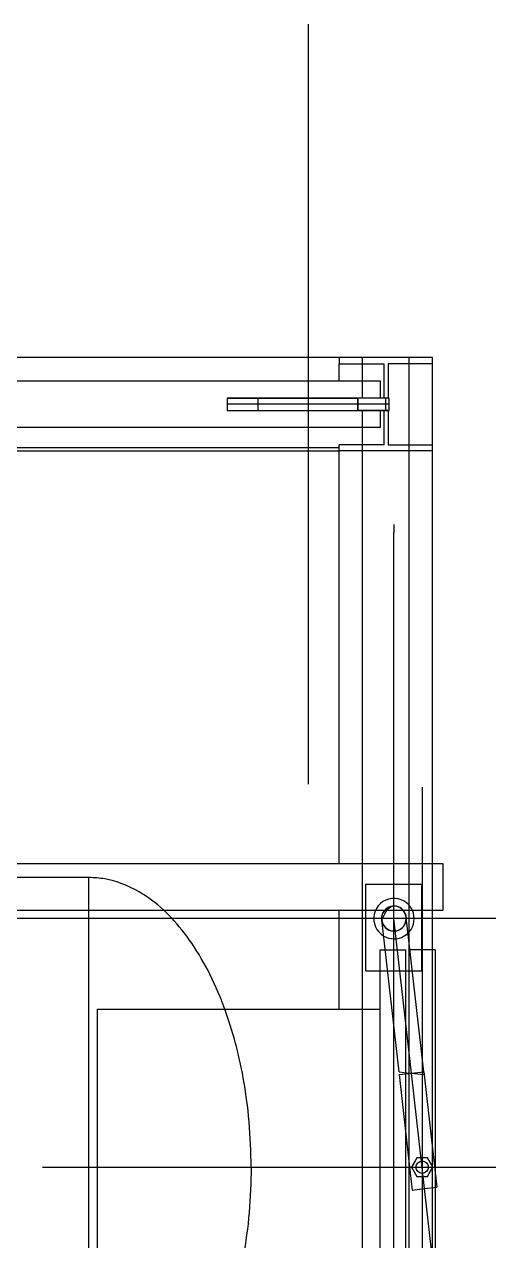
# Model space of a CAD drawing. Header units: inches. Extents: x 295136 to 296247, y 2627183 to 2627409.
# Drawn here: x 295246.147 to 295246.893, y 2627286.114 to 2627288.067 of the extents above; entities that cross this region are included whole.
import ezdxf

# ---------------------------------------------------------------- set-up
doc = ezdxf.new("R2010")
doc.units = ezdxf.units.IN
doc.header["$MEASUREMENT"] = 0
for name, color, linetype in [('EQUIPMENT LAYOUT-EMBED 1_DWG$0$Default', 7, 'Continuous'), ('EQUIPMENT LAYOUT-EMBED 1_DWG$0$DwgTemplate', 7, 'Continuous'), ('Layout', 6, 'Continuous')]:
    doc.layers.add(name, color=color, linetype=linetype)

# ---------------------------------------------------------------- blocks, each defined once
blk = doc.blocks.new('A$C55974CAD')
at = {"layer": 'EQUIPMENT LAYOUT-EMBED 1_DWG$0$Default', "color": 7, "lineweight": 25}
for p, q in [((55.246, 2.0383), (55.5, 2.0383)), ((55.5, 2.0383), (55.754, 2.0383)), ((55.754, 2.0383), (55.754, 1.8338)), ((55.754, 1.8338), (55.754, 1.6125)), ((55.754, 1.6125), (55.754, 1.5843)), ((55.1507, 1.5843), (55.5, 1.5843)), ((55.5, 1.5843), (55.8492, 1.5843)), ((55.8492, 1.5843), (55.8492, 1.543)), ((55.1507, 1.543), (55.5, 1.543)), ((55.5, 1.543), (55.8492, 1.543))]:
    blk.add_line(p, q, dxfattribs=at)
at = {"layer": 'EQUIPMENT LAYOUT-EMBED 1_DWG$0$DwgTemplate', "color": 54, "lineweight": 25}
for p, q in [((56.8, 1.5), (56.8, 6.7)), ((54.3, 1.5), (56.8, 1.5))]:
    blk.add_line(p, q, dxfattribs=at)
at = {"layer": 'EQUIPMENT LAYOUT-EMBED 1_DWG$0$DwgTemplate', "color": 7, "lineweight": 25}
for p, q in [((55.965, 2.052), (55.965, 2.8853)), ((55.9125, 2.052), (55.965, 2.052)), ((55.9125, 2.052), (55.965, 2.052)), ((55.8154, 1.6071), (55.9542, 1.6071)), ((55.8154, 1.6071), (55.8154, 1.5722)), ((55.9542, 1.6071), (55.9542, 1.5171)), ((55.6531, 1.5538), (55.8971, 1.5815)), ((55.8154, 1.5722), (55.8154, 1.533)), ((55.897, 1.5815), (55.8971, 1.5815)), ((55.6486, 1.5538), (55.5048, 1.5375)), ((55.6486, 1.5538), (55.6504, 1.5375)), ((55.6531, 1.5538), (55.6512, 1.5375)), ((55.485, 1.5254), (55.485, 1.5081)), ((55.515, 1.5255), (55.5102, 1.5282)), ((55.515, 1.5082), (55.515, 1.5255)), ((55.6508, 1.5339), (55.6486, 1.5141)), ((55.8492, 1.5171), (55.8492, 1.5375)), ((55.9014, 1.5428), (55.8547, 1.5375)), ((55.485, 1.5081), (55.4898, 1.5054)), ((55.653, 1.5146), (55.6486, 1.5141)), ((55.9125, 1.5171), (55.9542, 1.5171)), ((55.4952, 1.4961), (55.4675, 1.4961))]:
    blk.add_line(p, q, dxfattribs=at)
at = {"layer": 'EQUIPMENT LAYOUT-EMBED 1_DWG$0$DwgTemplate', "color": 1, "lineweight": 25}
for p, q in [((56.7625, 2.5996), (56.7625, 1.5842)), ((56.65, 2.3108), (56.65, 1.65)), ((56.655, 1.65), (56.655, 2.3108)), ((56.6875, 1.5842), (56.6875, 2.2907)), ((55.9125, 2.277), (55.9125, 1.4834)), ((55.9875, 2.277), (55.9875, 1.4834)), ((55.8992, 1.6125), (55.8992, 2.1821)), ((55.5, 2.1268), (55.5, 1.6125)), ((56.715, 1.7), (56.115, 1.7)), ((56.735, 1.7), (56.715, 1.7)), ((57.335, 1.7), (56.735, 1.7)), ((55.754, 1.65), (55.9125, 1.65)), ((55.9875, 1.65), (56.65, 1.65)), ((56.65, 1.5), (56.65, 1.65)), ((56.65, 1.65), (56.66, 1.65)), ((56.66, 1.5785), (56.66, 1.65)), ((56.7625, 1.65), (56.79, 1.65)), ((56.8, 1.65), (56.79, 1.65)), ((56.79, 1.65), (56.79, 1.5785)), ((54.385, 1.6125), (56.715, 1.6125)), ((55.5, 1.6125), (55.5, 1.5375)), ((55.8992, 1.5375), (55.8992, 1.6125)), ((56.735, 1.6125), (56.8, 1.6125)), ((56.715, 1.5842), (56.6875, 1.5842)), ((56.7625, 1.5842), (56.735, 1.5842)), ((56.715, 1.5785), (56.66, 1.5785)), ((56.715, 1.5715), (56.66, 1.5715)), ((56.66, 1.5715), (56.66, 1.5)), ((56.79, 1.5785), (56.735, 1.5785)), ((56.79, 1.5715), (56.735, 1.5715)), ((56.79, 1.5), (56.79, 1.5715)), ((55.2792, 1.5621), (56.5192, 1.5621)), ((55.6508, 1.5339), (55.8992, 1.5621)), ((56.5317, 1.5621), (56.5192, 1.5621)), ((54.3, 1.5375), (56.8, 1.5375)), ((55.4656, 1.5129), (55.6508, 1.5339)), ((55.5, 1.5375), (55.5, 0.9068)), ((55.8992, 0.9421), (55.8992, 1.5375)), ((54.8694, 1.4452), (55.4656, 1.5129)), ((55.9125, 1.5168), (54.89, 1.5168)), ((55.9875, 1.5168), (55.9125, 1.5168)), ((56.11, 1.5168), (55.9875, 1.5168)), ((55.9875, 1.4834), (55.9125, 1.4834))]:
    blk.add_line(p, q, dxfattribs=at)
at = {"layer": 'EQUIPMENT LAYOUT-EMBED 1_DWG$0$DwgTemplate', "color": 5, "lineweight": 25}
for p, q in [((55.074, 2.052), (55.9125, 2.052)), ((55.074, 2.052), (55.9125, 2.052)), ((56.735, 1.83), (56.715, 1.83)), ((56.735, 1.83), (56.715, 1.83)), ((56.715, 1.83), (56.715, 1.78)), ((56.715, 1.83), (56.715, 1.78)), ((56.735, 1.78), (56.735, 1.83)), ((56.735, 1.83), (56.735, 1.78)), ((56.715, 1.78), (56.735, 1.78)), ((56.715, 1.78), (56.735, 1.78)), ((56.715, 1.78), (56.715, 1.62)), ((56.715, 1.78), (56.715, 1.62)), ((56.715, 1.78), (56.735, 1.78)), ((56.735, 1.62), (56.735, 1.78)), ((56.735, 1.78), (56.735, 1.62)), ((56.715, 1.62), (56.715, 1.57)), ((56.715, 1.57), (56.715, 1.62)), ((56.735, 1.62), (56.715, 1.62)), ((56.735, 1.62), (56.715, 1.62)), ((56.715, 1.62), (56.735, 1.62)), ((56.735, 1.57), (56.735, 1.62)), ((56.735, 1.57), (56.735, 1.62)), ((56.715, 1.57), (56.735, 1.57)), ((56.715, 1.57), (56.735, 1.57)), ((55.5048, 1.5375), (55.4633, 1.5328)), ((55.4633, 1.5328), (55.4656, 1.5129)), ((55.5, 1.5341), (55.485, 1.5255)), ((55.485, 1.5255), (55.485, 1.5254)), ((55.5102, 1.5282), (55.5, 1.5341)), ((55.6504, 1.5375), (55.6508, 1.5339)), ((55.6512, 1.5375), (55.6508, 1.5339)), ((55.6508, 1.5339), (55.6531, 1.5141)), ((55.8547, 1.5375), (55.653, 1.5146)), ((55.8154, 1.533), (55.8154, 1.5171)), ((55.4656, 1.5129), (55.4678, 1.493)), ((55.6531, 1.5141), (55.4678, 1.493)), ((55.4898, 1.5054), (55.5, 1.4995)), ((55.5, 1.4995), (55.515, 1.5081)), ((55.515, 1.5081), (55.515, 1.5082)), ((55.8154, 1.5171), (55.9125, 1.5171)), ((55.8492, 1.4961), (55.8492, 1.5171)), ((55.4675, 1.4961), (55.1507, 1.4961)), ((55.8492, 1.4961), (55.4952, 1.4961))]:
    blk.add_line(p, q, dxfattribs=at)
at = {"layer": 'EQUIPMENT LAYOUT-EMBED 1_DWG$0$DwgTemplate', "color": 9, "lineweight": 25}
for p, q in [((56.725, 1.57), (56.725, 1.83)), ((56.715, 1.575), (56.735, 1.575))]:
    blk.add_line(p, q, dxfattribs=at)
at = {"layer": 'EQUIPMENT LAYOUT-EMBED 1_DWG$0$DwgTemplate', "color": 5, "lineweight": 25}
blk.add_circle((55.5, 1.5168), 0.01, dxfattribs=at)
at = {"layer": 'EQUIPMENT LAYOUT-EMBED 1_DWG$0$DwgTemplate', "color": 7, "lineweight": 25}
for radius, start, end in [(0.0325, 294.06, 149.6292), (0.02, 263.5213, 109.4361), (0.0325, 149.6292, 180), (0.02, 109.4361, 180), (0.0325, 180, 223.3282), (0.02, 180, 263.5213), (0.0325, 223.3282, 229.3809)]:
    blk.add_arc((55.8992, 1.5621), radius, start, end, dxfattribs=at)
at = {"layer": 'EQUIPMENT LAYOUT-EMBED 1_DWG$0$DwgTemplate', "color": 5, "lineweight": 25}
blk.add_arc((55.8992, 1.5621), 0.0325, 229.3809, 294.06, dxfattribs=at)
at = {"layer": 'EQUIPMENT LAYOUT-EMBED 1_DWG$0$DwgTemplate', "color": 7, "lineweight": 25}
for major_axis, end_param in [((-0.0199, -0.0023), 7.853982), ((0.0199, 0.0023), 6.283185)]:
    blk.add_ellipse((55.8992, 1.5621), major_axis=major_axis, ratio=0.974537, start_param=4.712389, end_param=end_param, dxfattribs=at)
for points in [[(55.9628, 2.0266), (55.9643, 2.035), (55.965, 2.0435), (55.965, 2.052)], [(55.9422, 1.9715), (55.9526, 1.9894), (55.9595, 2.0079), (55.9628, 2.0266)], [(55.9125, 1.9317), (55.9243, 1.9445), (55.9343, 1.9578), (55.9422, 1.9715)], [(55.6437, 1.8042), (55.6826, 1.8113), (55.7198, 1.8213), (55.754, 1.8338)], [(55.5, 1.7915), (55.4513, 1.7915), (55.4026, 1.7958), (55.3563, 1.8042)], [(55.5, 1.7915), (55.5487, 1.7915), (55.5974, 1.7958), (55.6437, 1.8042)], [(55.8797, 1.566), (55.8792, 1.564), (55.8791, 1.5619), (55.8794, 1.5599)], [(55.8819, 1.5718), (55.8809, 1.57), (55.8801, 1.568), (55.8797, 1.566)], [(55.8859, 1.5766), (55.8844, 1.5752), (55.883, 1.5736), (55.8819, 1.5718)], [(55.8914, 1.58), (55.8894, 1.5792), (55.8875, 1.578), (55.8859, 1.5766)], [(55.8942, 1.581), (55.8932, 1.5807), (55.8923, 1.5804), (55.8914, 1.58)], [(55.8971, 1.5815), (55.8961, 1.5814), (55.8951, 1.5812), (55.8942, 1.581)], [(55.8971, 1.5815), (55.8975, 1.5816), (55.8979, 1.5816), (55.8983, 1.5816)], [(55.8971, 1.5815), (55.8971, 1.5815), (55.9181, 1.5736), (55.9191, 1.5644)], [(55.8983, 1.5816), (55.9004, 1.5817), (55.9025, 1.5815), (55.9045, 1.581)], [(55.9045, 1.581), (55.9051, 1.5808), (55.9058, 1.5806), (55.9064, 1.5804)], [(55.9064, 1.5804), (55.9085, 1.5796), (55.9104, 1.5785), (55.9121, 1.5772)], [(55.9121, 1.5772), (55.9138, 1.5758), (55.9152, 1.5741), (55.9164, 1.5723)], [(55.9164, 1.5723), (55.9175, 1.5705), (55.9183, 1.5685), (55.9188, 1.5664)], [(55.9188, 1.5664), (55.9189, 1.5658), (55.919, 1.5651), (55.9191, 1.5644)]]:
    blk.add_open_spline(points, degree=3, dxfattribs=at)
at = {"layer": 'EQUIPMENT LAYOUT-EMBED 1_DWG$0$DwgTemplate', "color": 5, "lineweight": 25}
for points in [[(55.8762, 1.8989), (55.8897, 1.9093), (55.9019, 1.9203), (55.9125, 1.9317)], [(55.7733, 1.8412), (55.8127, 1.8573), (55.8476, 1.8768), (55.8762, 1.8989)], [(55.754, 1.8338), (55.7605, 1.8362), (55.767, 1.8386), (55.7733, 1.8412)]]:
    blk.add_open_spline(points, degree=3, dxfattribs=at)

msp = doc.modelspace()

# ---------------------------------------------------------------- block references
at = {"layer": 'Layout', "rotation": 90}
msp.add_blockref('A$C55974CAD', (295248.3027, 2627230.7321), dxfattribs=at)

doc.saveas('drawing.dxf')
